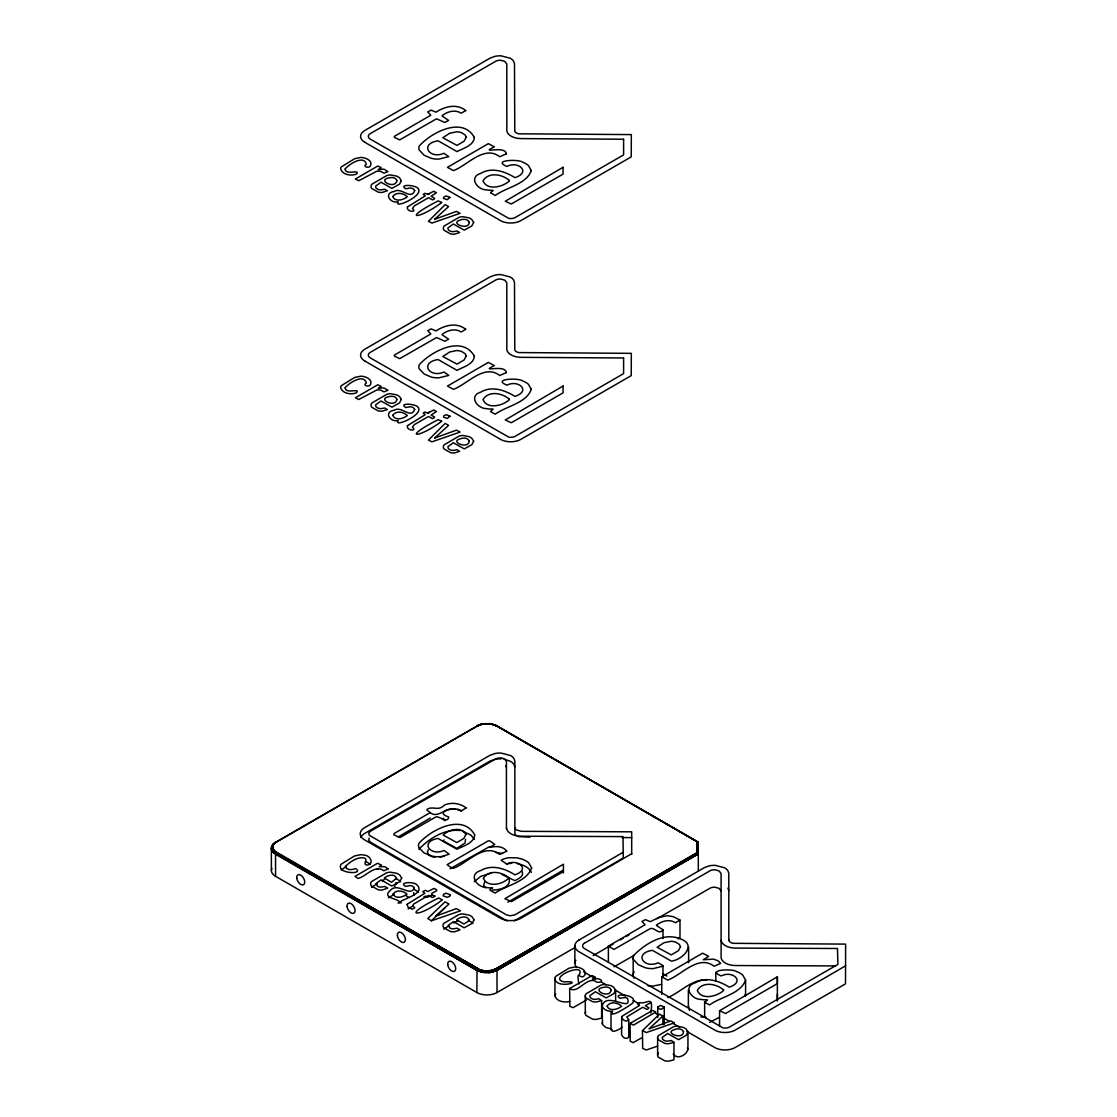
<?xml version="1.0" encoding="UTF-8"?>
<svg xmlns="http://www.w3.org/2000/svg" width="1117" height="1117" viewBox="0 0 1117 1117"><rect width="100%" height="100%" fill="white"/><g stroke="black" fill="none" stroke-linecap="round" stroke-linejoin="round"><path stroke-width="1.5" d="M563.429 872.977L563.429 864.209L504.926 898.696L511.446 901.601L563.429 871.609M777.362 999.352L777.362 994.228M777.362 976.789L777.362 983.63L725.575 1013.496L719.571 1010.731L777.362 976.789L777.362 1001.055M663.065 966.163L653.138 968.607A15.973 9.229 0 0 1 645.514 967.811L638.435 964.781L633.493 959.559A16.448 9.495 0 0 1 633.534 955.593C644.914 943.991 663.847 931.606 680.756 939.034C697.301 944.731 682.166 960.145 671.317 961.109L652.426 950.33C633.325 953.136 643.699 969.319 658.234 962.77L662.94 965.563L663.065 976.621M615.621 990.151L613.847 993.613L606.224 997.914L595.291 991.742L589.888 995.666L590.223 997.523L591.815 998.682A5.124 2.96 0 0 0 595.291 999.38L599.019 998.766L601.63 1000.637L601.63 1018.076L596.366 1019.388A8.699 5.027 0 0 1 592.471 1019.067L586.02 1015.437A8.88 5.124 0 0 1 585.294 1013.287L585.294 995.861A8.796 5.082 0 0 1 586.146 993.753L601.128 985.04A8.964 5.166 0 0 1 604.744 984.482L610.804 985.571A13.963 8.056 0 0 1 613.861 987.372L615.621 990.151L615.621 1000.623M687.946 1031.913L686.187 1035.375L678.564 1039.676L667.617 1033.504L662.213 1037.428L662.549 1039.285L664.14 1040.444A5.124 2.96 0 0 0 667.631 1041.142L671.359 1040.527L673.956 1042.398L673.956 1059.838L668.692 1061.15A8.699 5.027 0 0 1 664.797 1060.815L658.346 1057.185A8.88 5.124 0 0 1 657.62 1055.048L657.62 1037.623A8.796 5.082 0 0 1 658.485 1035.515L673.453 1026.802A8.964 5.166 0 0 1 677.07 1026.244L683.129 1027.333A13.963 8.056 0 0 1 686.187 1029.134L687.946 1031.913L687.946 1049.352C686.662 1054.909 677.544 1060.173 673.202 1054.043M476.875 726.357L477.853 725.785L275.55 842.581L275.857 841.925L276.583 841.981L272.492 845.038L275.452 842.735L273.302 844.075L273.763 843.53M575.129 947.425L497.009 992.524A14.242 8.224 0 0 1 476.875 992.524L275.55 876.3L275.55 854.212C277.924 851.349 272.562 851.238 272.799 849.283C273.009 846.016 270.272 851.629 272.632 849.367M608.374 961.849L608.374 946.155L645.095 924.722L641.982 921.441L645.431 919.668L650.303 921.679L659.03 917.364L667.366 915.689L673.383 916.708L679.988 920.073L675.45 922.754C669.53 918.844 662.158 920.925 656.726 924.862L656.419 925.518L662.995 929.777L662.995 938.489M272.283 848.361L272.911 850.568L275.801 853.304L477.043 969.696C483.968 968.928 486.551 975.225 494.007 971.245C492.08 969.193 497.26 967.657 497.009 970.45L497.009 992.524M485.085 723.802L488.799 723.802L483.27 723.9M664.266 1006.962L661.501 1009.209L659.212 1009.014L657.718 1007.171L660.468 1005.482L664.266 1006.962L664.266 1024.401M476.875 992.524L477.001 969.779L485.085 972.446L483.256 972.335L483.619 970.617L480.352 970.101L479.849 971.427L481.497 971.985L482.041 970.296L477.252 969.291M602.189 1006.124C605.847 990.723 632.487 1013.021 627.461 998.333A4.831 2.792 0 0 0 624.152 997.523L620.117 998.305C610.454 992.427 640.53 994.493 632.138 1003.485C629.904 1005.44 607.746 1019.807 612.591 1011.374C608.751 1011.443 603.487 1010.313 602.189 1006.124L602.468 1024.484L605.889 1027.5L610.636 1028.757M602.189 1023.563L602.51 1022.264M745.597 980.056C740.683 994.088 720.256 996.909 709.546 1004.951L704.813 1002.312L707.396 999.897L705.958 999.771A13.558 7.833 0 0 1 700.834 999.394C691.269 999.394 682.571 986.506 695.305 982.778C706.237 976.244 719.474 981.131 729.275 987.149C746.03 981.55 732.138 970.003 721.261 975.965C705.86 969.584 732.543 968.537 736.438 971.469A22.954 13.25 0 0 1 742.61 974.932L745.597 980.056L745.597 995.75M481.497 971.985L479.877 971.245M273.051 844.424C273.483 844.564 269.742 849.074 272.911 850.568M272.213 846.379C271.11 848.445 273.302 855.203 275.452 851.74M272.73 846.267L272.366 848.334M272.827 848.208L272.911 846.267M476.875 970.282L476.889 970.198A14.228 8.21 0 0 0 496.995 970.282L698.181 853.653L696.91 852.704L496.032 968.676C493.784 968.299 495.85 972.53 496.967 970.128L698.181 853.653L494.007 971.245M481.497 724.361L483.605 723.802M508.919 877.934C503.222 884.287 487.557 888.155 483.368 878.325C488.701 869.305 502.161 871.846 508.919 877.934C512.061 887.247 499.257 890.137 492.541 889.998M689.426 1010.368L688.491 1006.403M272.841 850.623L275.69 853.556L476.973 969.863C480.087 973.549 478.914 969.877 477.853 968.676L273.274 850.274M631.691 853.709L521.122 918.16A14.856 8.573 0 0 1 500.905 918.523L364.589 839.858A14.856 8.573 0 0 1 364.463 827.781L489.916 755.343L494.859 753.57A14.451 8.336 0 0 1 501.184 753.081L510.427 755.497A14.423 8.336 0 0 1 513.932 758.569L514.853 761.04L514.881 833.491L516.152 835.642M845.625 965.8L735.168 1030.111A14.493 8.364 0 0 1 715.425 1030.46L579.151 951.824A14.507 8.377 0 0 1 579.011 940.011M274.335 853.165C271.333 851.796 276.862 850.623 273.148 849.171M488.771 723.509L492.374 724.361L490.279 723.802M271.543 849.171L271.571 847.817L272.799 847.231M477.783 725.757L481.762 723.942M662.995 929.777C659.016 935.823 654.422 926.496 649.982 928.758L614.001 949.408L608.374 946.155M650.778 1002.563L645.375 1005.761L648.935 1007.883L648.069 1008.902L646.813 1009.391L642.806 1007.227L626.735 1016.945L628.717 1019.751L628.717 1037.19C626.386 1040.15 622.113 1037.26 621.569 1034.412L621.75 1016.456L639.538 1005.412L637.5 1003.876L639.79 1002.675C647.637 1004.323 653.654 994.158 650.778 1013.021M272.143 845.611L271.529 847.105L271.976 846.491M272.478 845.401L271.571 847.817M272.129 846.407L273.358 844.368M272.632 846.267L273.777 844.41M480.003 970.813L486.942 971.525M414.1 895.038L413.625 892.678M369.168 838.127L368.75 840.235L370.439 842.162L507.146 920.966M428.202 849.772C425.423 853.933 431.302 857.018 434.75 857.256M418.889 849.255C429.04 838.616 444.664 828.619 460.176 830.531M634.191 971.748L633.534 973.019A16.448 9.495 0 0 0 633.493 976.998L634.135 978.283M273.609 844.368L272.129 848.459M480.254 970.24L275.955 853.067M474.222 881.732L480.771 876.342L491.159 873.201M484.666 881.983L483.535 885.432L485.727 887.778M273.12 844.41L274.279 843.475L273.442 844.368M341.16 870.003L346.033 866.61M491.941 724.039L494.049 724.835L492.346 724.179M371.542 887.387L377.323 883.533M443.868 929.149L448.741 925.825M431.399 920.771L460.511 910.802L456.308 908.61L435.602 916.233L448.992 903.988L445.055 901.824L427.769 918.523L431.399 920.771L445.055 907.632M657.704 1046.084L646.324 1049.994L642.68 1048.36L642.457 1030.628L659.463 1014.124L662.87 1016.079L662.87 1024.792M493.393 724.556L495.571 725.366M388.395 897.789L393.98 894.508M662.87 1016.079L648.991 1028.911L670.731 1020.91L674.403 1022.837L646.324 1032.555L642.457 1030.628M408.096 908.959L412.941 905.943M273.12 850.372L275.089 851.964M698.334 871.316L698.251 842.232L495.306 724.989M578.899 975.281C587.542 961.011 546.604 977.892 564.029 981.885C586.355 980.586 555.917 990.039 554.954 978.478A8.796 5.082 0 0 1 555.721 976.356L568.944 968.216L574.864 966.973A9.048 5.222 0 0 1 578.578 967.42C581.664 968.257 586.369 970.617 585.085 974.485C580.896 982.15 575.897 966.777 578.899 984.007M276.318 841.883L274.335 843.181L274.824 842.651M623.258 852.215L514.728 914.935L510.064 915.745L506.629 914.949L369.155 835.181L368.792 833.003L370.313 831.285L495.501 759.002C498.95 757.242 504.8 757.298 506.434 761.403L506.448 828.73M622.127 1027.082C620.493 1029.218 610.51 1034.021 611.921 1029.246M678.117 938.866L679.988 937.68L679.988 920.073M394.469 886.423L395.223 885.935M628.717 1019.751C626.386 1022.725 622.113 1019.821 621.569 1016.987M450.095 868.733L489.623 846.602M661.753 976.844L702.621 953.178L708.653 956.375L703.263 959.726L713.47 959.126L718.022 960.746L720.688 963.343L714.07 966.247C698.404 954.141 681.552 975.141 667.743 980.098L661.753 976.844L661.753 994.284M630.086 1023.395L652.482 1010.41L655.888 1011.96L633.479 1025.113L630.086 1023.395L630.183 1041.128L633.116 1042.664L641.326 1038.028M507.872 902.187L563.429 870.017M569.656 988.559L592.066 975.546L595.487 977.221L592.443 979.092L597.106 978.674A5.431 3.142 0 0 1 598.935 978.995C605.875 981.215 597.218 984.203 594.677 980.698C585.182 978.297 577.782 994.06 569.656 988.559L569.838 1006.291L573.063 1007.688L586.453 999.994M275.578 842.302L477.587 725.673M496.032 725.785L497.009 726.357M398.336 836.912L430.268 818.049M443.742 818.202L442.639 819.166L445.083 820.618M376.918 869.459L378.384 868.914M444.007 839.928L443.184 840.892L456.853 848.389L465.049 843.07L465.552 839.328M423.943 896.797L425.563 896.155L427.797 897.356M429.054 896.644L431.609 895.164M496.283 968.872L697.455 852.927M496.465 969.067L697.622 853.039M697.846 853.22L495.124 969.751M697.971 853.36L492.374 971.985M497.009 970.45L698.32 854.058M579.011 940.011L704.45 867.588L709.281 865.857A14.088 8.14 0 0 1 715.452 865.382L724.472 867.741A14.074 8.126 0 0 1 727.893 870.743L728.787 873.159L728.815 940.137M584.331 943.251L710.607 870.45A6.479 3.742 0 0 1 715.285 869.85L719.027 870.911L721.079 873.466L721.121 957.632A14.507 8.377 0 0 0 735.349 965.535L835.739 965.926M593.141 955.593L613.261 943.977M620.312 939.9L623.146 938.266M625.981 936.632L628.815 934.999M656.978 918.732L710.607 887.889A6.479 3.742 0 0 1 715.285 887.289L719.027 888.336L721.079 890.905M634.372 955.203L614.001 966.847M628.745 1032.764L629.793 1032.164M718.915 1017.573L709.546 1022.39M382.084 880.796L384.402 879.47M453.656 922.977L457.844 920.729M667.743 997.537C680.756 992.329 691.87 978.799 706.907 980M477.043 725.813L478.704 724.961M476.889 726.134L479.025 725.059M496.409 968.997L491.843 970.296L492.248 971.273M496.674 969.361L491.983 970.533M496.897 969.863L494.021 971.343M514.281 920.939L623.258 858.024L623.021 836.605L521.053 836.214C515.44 836.074 507.802 834.329 506.448 828.046M478.383 725.142L480.31 724.43M495.306 970.059L486.942 970.868L486.942 972.614M495.431 970.31L492.346 971.72M601.63 1000.637L596.366 1001.949A8.699 5.027 0 0 1 592.471 1001.628L586.02 997.998A8.88 5.124 0 0 1 585.294 995.861M673.956 1042.398L668.692 1043.711A8.699 5.027 0 0 1 664.797 1043.39L658.346 1039.759A8.88 5.124 0 0 1 657.62 1037.623M661.473 984.342L653.138 986.046A15.973 9.229 0 0 1 648 985.752M479.877 724.654L481.972 724.081M493.812 970.631L485.197 971.204M485.085 972.362L493.937 970.98M569.768 1001.391C564.671 1002.843 556.657 1001.642 554.954 995.917L554.954 978.478M439.958 857.13L444.063 856.264M401.436 902.773L398.029 903.053M696.91 841.757L698.251 842.232M491.941 970.478L490.251 970.617L490.614 972.335M492.206 971.092L488.646 970.98M492.276 971.357L483.368 971.511M492.318 971.539L488.799 972.544M488.604 970.799L490.279 970.673M490.558 971.79L486.942 972.069M430.771 813.134C438.786 818.454 446.074 806.446 455.15 809.267M511.74 863.315L509.073 863.525A16.071 9.271 0 0 0 506.504 863.972M485.099 723.634L486.942 723.732M488.674 971.12L483.521 970.855M486.942 971.608L488.729 971.539L488.785 972.362M488.771 972.181L483.298 971.972M530.03 837.192L517.841 836.563M622.155 837.541L631.691 837.624M495.599 852.397L502.538 853.583M486.942 971.972L478.453 970.31L275.857 853.22M485.211 971.12L478.523 970.142M481.622 971.273L483.34 971.608M481.525 971.818L483.256 972.335M517.255 863.692L522.337 865.019A23.317 13.46 0 0 1 528.62 868.523L531.427 872.391M504.074 759.197L510.427 761.305A14.423 8.336 0 0 1 513.932 764.377L514.853 766.862M457.244 809.616L461.433 810.998M462.41 831.034L470.969 835.153L474.362 839.314M696.994 852.732L697.092 841.729M502.231 874.597L514.881 880.643C518.204 878.995 524.599 876.035 522.1 871.497M395.544 878.688L396.717 879.121A14.326 8.266 0 0 1 399.858 880.964L400.598 881.662M480.436 969.975L273.833 851.363M413.848 889.216L418.554 892.036M365.608 861.347L370.202 864.167M495.068 724.975L496.897 725.896M494.789 725.101L496.981 726.134M478.285 970.91L273.497 851.796M406.099 895.764L408.752 897.272M662.59 973.563L666.947 976.063M364.854 142.306L501.128 220.957A14.493 8.364 0 0 0 520.871 220.594L631.231 156.883L631.328 134.599L518.609 133.803A6.814 3.937 0 0 1 514.783 131.289L514.49 63.641L513.597 61.226A14.074 8.126 0 0 0 510.176 58.224L501.156 55.864A14.088 8.14 0 0 0 494.985 56.353L490.168 58.084L364.714 130.507A14.507 8.377 0 0 0 364.868 142.306M364.854 361.056L501.128 439.707A14.493 8.364 0 0 0 520.871 439.344L631.231 375.633L631.328 353.349L518.609 352.567A6.814 3.937 0 0 1 514.783 350.054L514.49 282.392L513.597 279.976A14.074 8.126 0 0 0 510.176 276.974L501.156 274.614A14.088 8.14 0 0 0 494.985 275.103L490.168 276.834L364.714 349.258A14.507 8.377 0 0 0 364.868 361.056M496.465 725.645L698.181 842.106M496.157 725.715L698.32 842.511M583.633 971.846L595.612 978.757M601.602 982.22L606.098 984.817M615.09 989.997L625.562 996.043M633.06 1000.371L639.05 1003.82M655.511 1013.328L658.513 1015.06M664.503 1018.522L668.999 1021.106M673.481 1023.703L679.485 1027.165M686.969 1031.48L715.425 1047.9A14.493 8.364 0 0 0 735.154 1047.537L845.513 983.826L845.625 944.116L732.892 943.32A6.814 3.937 0 0 1 729.08 940.807L728.815 939.788M477.713 968.774L275.019 852.02M274.377 852.997L476.875 970.366L275.55 854.212M274.698 852.355L276.011 852.997M496.227 968.816L697.273 852.829L697.273 841.715M697.692 853.095L697.622 841.743M472.924 923.41L472.184 922.726A14.326 8.266 0 0 0 469.056 920.883M273.456 851.866L272.045 848.501M272.506 851.238L273.302 852.271M395.879 882.486L396.549 883.994M505.722 765.731L506.434 767.211M272.883 849.241L273.609 850.121M273.358 850.232L272.464 848.292M727.893 888.169L728.787 890.598M687.43 1047.914L687.946 1049.352M744.788 994.842L745.36 996.141M698.223 853.737L698.083 841.995M273.065 849.185L272.618 847.244M514.881 827.683L516.152 829.833L521.346 831.341L631.691 831.816L631.691 854.477M719.571 1010.731L719.571 1026.425M715.802 972.404L715.802 981.117M704.632 1001.698L704.632 1017.392M697.846 841.827L698.041 853.43M697.357 841.715L697.539 852.983M688.63 946.965L688.63 962.659M688.365 989.857L688.365 1007.297M657.718 1007.171L657.718 1017.629M633.185 958.246L633.185 975.672M610.999 1012.407L610.999 1029.832M574.864 945.931L574.864 963.371M271.375 848.403L271.375 870.478M360.679 837.485A14.856 8.573 0 0 1 364.463 833.589L489.916 761.152L494.859 759.378A14.451 8.336 0 0 1 501.184 758.89M275.55 876.3A14.242 8.224 0 0 1 271.864 868.356M275.55 854.058A14.228 8.21 0 0 1 275.55 842.441M481.497 724.5A14.228 8.224 0 0 0 476.875 726.273A14.228 8.21 0 0 1 496.995 726.204A14.228 8.224 0 0 0 492.388 724.5M483.256 724.151A14.228 8.224 0 0 1 490.628 724.151M584.331 943.265A6.758 3.896 0 0 0 582.739 945.08A6.828 3.937 0 0 0 583.032 947.272A6.758 3.896 0 0 0 584.47 948.584L723.048 1027.919A6.842 3.951 0 0 0 726.902 1027.905A6.758 3.909 0 0 0 729.247 1027.193L837.904 964.39L837.471 948.487L735.349 948.096A14.507 8.377 0 0 1 721.135 940.207M576.805 967.49A14.507 8.377 0 0 1 575.897 960.229M705.958 1017.21A13.558 7.833 0 0 1 700.834 1016.833M585.294 1013.287A8.796 5.082 0 0 1 585.685 1011.862M554.954 995.917A8.796 5.082 0 0 1 555.721 993.795M657.62 1055.048A8.796 5.082 0 0 1 658.485 1052.954M468.847 919.542L468.218 921.316L463.918 924.024L456.602 919.78C459.813 917.197 466.32 915.032 468.847 919.542M469.21 440.852C469.14 449.914 449.229 441.871 460.009 438.911C462.913 437.543 467.674 437.557 469.21 440.852M469.21 222.101C469.14 231.163 449.229 223.121 460.009 220.147C462.913 218.792 467.674 218.792 469.21 222.101M563.066 386.035L563.066 392.863L511.279 422.743L505.289 419.978L563.066 386.035M563.066 167.285L563.066 174.112L511.279 203.992L505.289 201.228L563.066 167.285M623.607 357.985L623.607 373.623L514.951 436.44A6.758 3.909 0 0 1 508.793 437.152L370.174 357.831A6.758 3.896 0 0 1 370.048 352.511L496.325 279.697A6.479 3.742 0 0 1 501.002 279.096L504.73 280.144L506.797 282.713L506.825 349.439A14.507 8.377 0 0 0 521.053 357.342L623.607 357.985M623.607 139.234L623.607 154.872L514.951 217.675A6.758 3.909 0 0 1 508.793 218.401L370.174 139.066A6.758 3.896 0 0 1 370.048 133.761L496.325 60.932A6.479 3.742 0 0 1 501.002 60.346L504.73 61.393L506.797 63.962L506.825 130.689A14.507 8.377 0 0 0 521.053 138.592L623.607 139.234M683.492 1031.619C683.422 1040.667 663.526 1032.625 674.291 1029.665C677.209 1028.31 681.97 1028.31 683.492 1031.619M345.167 168.974C345.195 175.886 360.889 168.709 356.477 174.057C351.227 176.151 342.556 174.992 340.657 168.96A8.796 5.082 0 0 1 341.425 166.852L354.647 158.712L360.568 157.455A9.048 5.222 0 0 1 364.282 157.916C367.367 158.74 372.087 161.099 370.788 164.967C370.299 169.156 361.685 166.81 366.32 164.325C364.156 154.481 348.825 164.255 345.167 168.974M345.167 387.725C345.195 394.636 360.889 387.473 356.477 392.807C351.227 394.915 342.556 393.743 340.657 387.725A8.796 5.082 0 0 1 341.425 385.602L354.647 377.462L360.568 376.22A9.048 5.222 0 0 1 364.282 376.666C367.367 377.49 372.087 379.85 370.788 383.717C370.299 387.906 361.685 385.574 366.32 383.075C364.156 373.232 348.825 383.005 345.167 387.725M345.46 866.401C346.298 870.688 352.539 869.961 355.499 868.495C364.756 874.388 339.442 874.039 340.364 866.387A9.09 5.25 0 0 1 341.16 864.195L354.466 855.985L360.568 854.7A9.341 5.39 0 0 1 364.407 855.175C369.895 855.259 374.684 863.525 367.465 865.116C361.028 864.572 370.285 858.54 362.76 857.758C356.267 857.339 349.761 862.198 345.46 866.401M474.334 137.461C473.762 145.755 462.899 148.254 457.021 151.605L438.129 140.812C419.043 143.618 429.403 159.815 443.938 153.252L448.769 156.645L438.841 159.103A15.973 9.229 0 0 1 431.218 158.293L424.153 155.263L419.196 150.055A16.448 9.495 0 0 1 419.238 146.076C430.478 133.063 462.368 115.679 474.334 137.461M474.334 356.211C473.762 364.519 462.899 367.004 457.021 370.355L438.129 359.562C419.043 362.369 429.403 378.565 443.938 372.003L448.769 375.41L438.841 377.853A15.973 9.229 0 0 1 431.218 377.057L424.153 374.013L419.196 368.805A16.448 9.495 0 0 1 419.238 364.826C430.478 351.827 462.368 334.43 474.334 356.211M474.697 834.86C474.041 843.279 463.01 846.141 456.867 849.213L437.948 838.406C419.238 841.785 430.31 856.753 444.063 850.456L449.146 854.156L442.472 856.348A16.169 9.341 0 0 1 438.869 856.725A16.322 9.425 0 0 1 431.078 855.901L423.888 852.816L418.847 847.51A16.811 9.704 0 0 1 418.889 843.447C430.254 830.182 462.633 812.799 474.697 834.86M414.7 190.518C411.07 200.865 401.464 186.721 394.147 191.468C383.215 193.171 390.252 203.866 398.21 201.8C393.268 209.158 421.793 196.843 418.735 189.583C417.842 184.584 397.429 183.872 405.82 188.787L409.869 188.019A4.831 2.792 0 0 1 413.164 188.815L414.7 190.518M414.7 409.283C411.07 419.629 401.464 405.471 394.147 410.218C383.215 411.922 390.252 422.617 398.21 420.55C393.268 427.909 421.793 415.594 418.735 408.347C417.842 403.335 397.429 402.623 405.82 407.551L409.869 406.77A4.831 2.792 0 0 1 413.164 407.565L414.7 409.283M414.351 887.959C409.953 897.663 397.708 881.592 390.112 890.584C381.12 898.529 399.788 898.529 399.439 902.327C403.712 898.473 425.828 893.642 416.948 884.873C414.267 881.341 397.582 882.123 405.694 886.423L409.855 885.641A4.482 2.583 0 0 1 412.927 886.381L414.351 887.959M401.324 180.647L399.565 184.096L391.941 188.396L380.995 182.239L375.591 186.162L375.94 188.019L377.532 189.178A5.124 2.96 0 0 0 381.009 189.876L384.737 189.262L387.306 190.798L382.07 192.445A8.699 5.027 0 0 1 378.174 192.11L371.724 188.48A8.88 5.124 0 0 1 371.863 184.235L386.831 175.523A8.964 5.166 0 0 1 390.447 174.964L396.507 176.053A13.963 8.056 0 0 1 399.565 177.854L401.324 180.647M401.324 399.397L399.565 402.86L391.941 407.16L380.995 400.989L375.591 404.913L375.94 406.77L377.532 407.928A5.124 2.96 0 0 0 381.009 408.627L384.737 408.012L387.306 409.548L382.07 411.196A8.699 5.027 0 0 1 378.174 410.874L371.724 407.244A8.88 5.124 0 0 1 371.863 403L386.831 394.287A8.964 5.166 0 0 1 390.447 393.729L396.507 394.818A13.963 8.056 0 0 1 399.565 396.605L401.324 399.397M401.687 878.046L399.858 881.634L391.816 886.032L381.065 879.889L375.954 883.617L377.755 886.423A4.761 2.751 0 0 0 380.995 887.08L384.862 886.465L387.655 888.127L382.098 890.067A9.076 5.236 0 0 1 378.035 889.718L371.389 885.976A9.243 5.334 0 0 1 371.542 881.564L386.677 872.754A9.313 5.376 0 0 1 390.433 872.182L396.717 873.312A14.326 8.266 0 0 1 399.858 875.156L401.687 878.046M473.664 222.409L471.891 225.857L464.267 230.158L453.32 224L447.931 227.91L448.266 229.781L449.858 230.94A5.124 2.96 0 0 0 453.334 231.638L457.062 231.024L459.632 232.559L454.41 234.207A8.699 5.027 0 0 1 450.5 233.872L444.049 230.242A8.88 5.124 0 0 1 444.203 225.997L459.171 217.284A8.964 5.166 0 0 1 462.787 216.726L468.847 217.815A13.963 8.056 0 0 1 471.905 219.616L473.664 222.409M473.664 441.159L471.891 444.622L464.267 448.908L453.32 442.751L447.931 446.674L448.266 448.531L449.858 449.69A5.124 2.96 0 0 0 453.334 450.388L457.062 449.774L459.632 451.31L454.41 452.957A8.699 5.027 0 0 1 450.5 452.622L444.049 448.992A8.88 5.124 0 0 1 444.203 444.761L459.171 436.049A8.964 5.166 0 0 1 462.787 435.476L468.847 436.579A13.963 8.056 0 0 1 471.905 438.367L473.664 441.159M474.013 919.808L472.184 923.396L464.141 927.794L453.404 921.651L448.28 925.379L450.081 928.185A4.775 2.751 0 0 0 453.32 928.841L457.202 928.213L459.981 929.889L454.437 931.829A9.076 5.236 0 0 1 450.374 931.48L443.728 927.738A9.243 5.334 0 0 1 443.882 923.326L459.003 914.516A9.313 5.376 0 0 1 462.773 913.943L469.056 915.074A14.326 8.266 0 0 1 472.198 916.917L474.013 919.808M465.691 110.569L461.167 113.236C455.233 109.34 447.861 111.407 442.43 115.358L442.123 116.014L448.643 120.427L444.789 122.493L436.552 118.779L399.704 139.904L394.343 137.293L394.357 136.372L430.799 115.219L427.685 111.923L431.134 110.15L436.007 112.175C444.706 106.408 456.811 103.295 465.691 110.569M465.691 329.32L461.167 331.986C455.233 328.091 447.861 330.157 442.43 334.109L442.123 334.765L448.643 339.191L444.789 341.243L436.552 337.529L399.704 358.655L394.343 356.058L394.357 355.122L430.799 333.969L427.685 330.674L431.134 328.901L436.007 330.925C444.706 325.159 456.811 322.045 465.691 329.32M466.166 807.884L461.279 810.956C456.518 805.692 432.572 811.891 448.755 817.002C447.763 823.885 439.274 816.052 436.021 816.862L399.9 837.582L393.924 834.86L393.98 833.617L430.31 812.534L426.82 810.062L427.28 809.197C433.201 805.678 438.283 811.64 444.482 805.036C451.589 801.992 460.05 803.249 466.166 807.884M392.807 196.536C394.832 202.317 403.74 199.999 407.3 196.718C403.837 193.185 396.074 191.51 392.807 196.536M392.807 415.287C394.832 421.081 403.74 418.749 407.3 415.468C403.837 411.95 396.074 410.26 392.807 415.287M393.17 893.977C395.167 899.464 403.586 897.133 406.965 894.033C403.251 890.821 396.326 889.272 393.17 893.977M607.103 1006.04C609.128 1011.834 618.022 1009.503 621.597 1006.222C618.134 1002.703 610.357 1001.014 607.103 1006.04M449.969 197.444L447.219 199.706L443.477 198.365L443.98 196.885L446.186 195.978L449.969 197.444M449.969 416.208L447.219 418.456L443.477 417.116L443.98 415.636L446.186 414.728L449.969 416.208M450.333 894.829L449.746 896.309L447.303 897.314L443.114 895.834L443.686 894.172L446.102 893.181L450.333 894.829M441.592 202.456L441.592 202.624C418.805 219.714 400.109 220.37 438.185 200.906L441.592 202.456M441.592 421.207L441.592 421.374C418.805 438.464 400.109 439.121 438.185 419.657L441.592 421.207M441.955 899.785L441.941 900.134C417.521 918.732 399.942 916.554 438.786 897.97L441.955 899.785M531.301 170.538C526.386 184.57 505.959 187.391 495.25 195.447L490.517 192.808L493.1 190.393L491.662 190.267A13.558 7.833 0 0 1 486.551 189.876C476.987 189.89 468.274 176.989 481.008 173.261C491.955 166.726 505.177 171.627 514.979 177.645C531.748 172.032 517.855 160.485 506.964 166.461C491.578 160.066 518.26 159.033 522.156 161.965A22.954 13.25 0 0 1 528.327 165.414L531.301 170.538M531.301 389.302C526.386 403.335 505.959 406.141 495.25 414.198L490.517 411.559L493.1 409.143L491.662 409.017A13.558 7.833 0 0 1 486.551 408.64C476.987 408.64 468.274 395.753 481.008 392.025C491.955 385.477 505.177 390.378 514.979 396.395C531.748 390.796 517.855 379.235 506.964 385.211C491.578 378.831 518.26 377.783 522.156 380.715A22.954 13.25 0 0 1 528.327 384.178L531.301 389.302M531.664 867.951C526.665 882.095 506.183 885.334 495.138 893.069L490.195 890.319L489.958 889.551L492.569 887.875L491.662 887.889A13.879 8.014 0 0 1 486.426 887.484C476.68 887.498 467.814 874.346 480.771 870.534C491.717 864.041 505.079 868.565 514.881 874.834C531.343 869.152 517.311 858.275 506.853 864.097L501.128 860.23A16.071 9.271 0 0 1 509.073 857.702L517.255 857.87L522.337 859.196A23.317 13.46 0 0 1 528.62 862.715L531.664 867.951M387.683 171.571L383.983 173.149L380.38 171.194L376.75 171.25L358.766 180.731L355.36 179.041L377.769 166.028L381.204 167.704L378.146 169.589L382.824 169.17A5.431 3.142 0 0 1 384.639 169.477L387.683 171.571M387.683 390.336L383.983 391.899L380.38 389.945L376.75 390.015L358.766 399.495L355.36 397.792L377.769 384.779L381.204 386.468L378.146 388.339L382.824 387.92A5.431 3.142 0 0 1 384.639 388.241L387.683 390.336M388.046 868.956L383.815 870.771C375.256 863.93 365.971 876.524 358.152 878.479L354.955 876.398L377.574 863.273L381.609 865.172L379.152 866.68L384.807 866.708L388.046 868.956M506.392 153.825L499.774 156.743C484.108 144.624 467.269 165.637 453.446 170.594L447.456 167.341L488.338 143.66L494.37 146.858C478.383 154.649 505.121 144.805 506.392 153.825M506.392 372.575L499.774 375.494C484.108 363.388 467.269 384.388 453.446 389.344L447.456 386.091L488.338 362.425L494.37 365.608C478.383 373.399 505.121 363.57 506.392 372.575M506.755 851.21L499.634 854.379C484.108 842.204 467.353 863.399 453.6 868.202L452.162 868.286L447.093 864.684L488.185 840.892L489.623 840.794L494.747 844.34L489.679 847.412C495.403 846.072 503.013 845.834 506.755 851.21M466.236 137.182L464.1 141.217L456.979 145.378L442.821 137.74L449.648 133.244L456.546 131.82A8.936 5.152 0 0 1 461.81 132.825L465.133 134.975L466.236 137.182M466.236 355.932L464.1 359.967L456.979 364.128L442.821 356.491L449.648 352.009L456.546 350.57A8.936 5.152 0 0 1 461.81 351.576L465.133 353.726L466.236 355.932M465.873 834.608L463.806 838.504L456.853 842.581L443.184 835.069C448.378 829.554 461.642 826.008 465.873 834.608M680.532 946.699L678.396 950.721L671.275 954.895L657.103 947.244L663.931 942.762L670.828 941.324A8.936 5.152 0 0 1 676.092 942.343L679.415 944.479L680.532 946.699M509.296 180.451L509.198 181.108C502.594 187.042 487.305 190.965 483.005 180.898C488.464 171.613 502.329 174.196 509.296 180.451M509.296 399.202L509.198 399.872C502.594 405.792 487.305 409.716 483.005 399.649C488.464 390.364 502.329 392.947 509.296 399.202M723.579 989.955L723.481 990.625C716.891 996.546 701.602 1000.469 697.301 990.416C702.761 981.117 716.625 983.7 723.579 989.955M396.898 180.772C394.929 189.792 376.485 179.977 389.037 177.882C391.704 177.128 396.284 177.491 396.898 180.772M396.898 399.523C394.929 408.543 376.485 398.741 389.037 396.633C391.704 395.879 396.284 396.256 396.898 399.523M396.549 878.185L391.578 882.262L384.276 878.018C387.348 875.365 394.72 873.159 396.549 878.185M611.194 990.276C609.226 999.296 590.767 989.494 603.334 987.386C606 986.632 610.566 987.009 611.194 990.276M434.653 219.295L456.434 211.392L460.106 213.319L432.028 223.051L428.397 221.403L445.166 204.62L448.587 206.575L434.653 219.295M434.653 438.046L456.434 430.143L460.106 432.07L432.028 441.801L428.397 440.168L445.166 423.371L448.587 425.326L434.653 438.046M407.454 206.952C405.82 211.895 417.953 212.844 412.396 208.474L414.449 205.821L428.523 197.723L432.53 199.887L433.787 199.398L434.653 198.379L431.092 196.257L436.426 192.78L433.717 191.258L427.811 194.372L424.893 193.311L423.217 194.358L425.242 195.894L407.454 206.952M407.454 425.703C405.82 430.645 417.953 431.595 412.396 427.239L414.449 424.572L428.523 416.473L432.53 418.638L433.787 418.149L434.653 417.13L431.092 415.063L436.426 411.531L433.717 410.009L427.811 413.122L424.893 412.061L423.217 413.108L425.242 414.644L407.454 425.703M407.119 904.309L407.9 906.976L412.299 909.238L414.812 907.716L412.745 905.831L413.36 904.281L426.177 896.756L428.593 895.373L432.405 897.523L435.281 896.141C423.776 892.469 443.798 891.841 433.843 888.462L427.797 891.548L425.563 890.347L423.943 890.989L422.812 891.729L424.851 893.251L407.119 904.309M429.305 193.562L427.811 194.372L429.305 193.562M429.305 412.313L427.811 413.122L429.305 412.313M447.735 964.865A5.697 3.281 60 0 0 454.27 971.441A5.697 3.281 60 0 0 453.111 962.826A5.697 3.281 60 0 0 447.735 964.865M397.401 935.795A5.697 3.281 60 0 0 403.935 942.385A5.697 3.281 60 0 0 402.776 933.77A5.697 3.281 60 0 0 397.401 935.795M347.08 906.739A5.697 3.281 60 0 0 353.614 913.329A5.697 3.281 60 0 0 352.441 904.714A5.697 3.281 60 0 0 347.08 906.739M296.745 878.269A5.697 3.281 60 0 0 303.279 884.846A5.697 3.281 60 0 0 302.121 876.231A5.697 3.281 60 0 0 296.745 878.269"/></g></svg>
